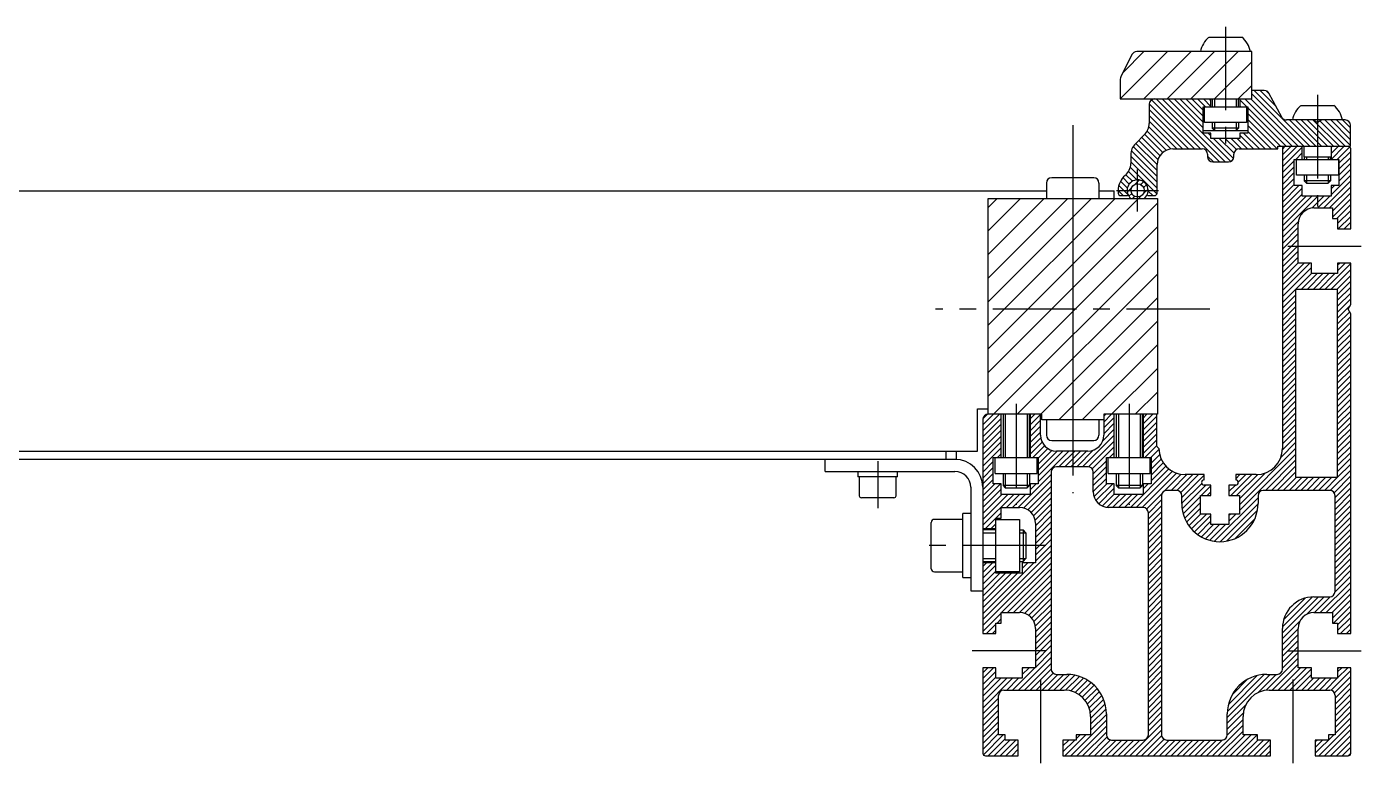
# Model space of a CAD drawing. Extents: x -10 to 2598, y -8 to 1051.
# Drawn here: x 2344 to 2597.9, y 66 to 206.8 of the extents above; entities that cross this region are included whole.
import ezdxf

# ---------------------------------------------------------------- set-up
doc = ezdxf.new("R2010")
doc.units = 0
doc.header["$LTSCALE"] = 0.5
doc.linetypes.add('CENTER', pattern=[50.8, 31.75, -6.35, 6.35, -6.35])
for name, color, linetype in [('MSM_CENTER', 1, 'CENTER'), ('MSM_CONTINUOUS', 7, 'CONTINUOUS'), ('MSM_NARROW', 5, 'CONTINUOUS')]:
    doc.layers.add(name, color=color, linetype=linetype)

msp = doc.modelspace()

# ---------------------------------------------------------------- linework, layer by layer
at = {"layer": 'MSM_CENTER'}
for p, q in [((2572, 206.75), (2572, 183.5)), ((2589.5, 193.75), (2589.5, 172.5)), ((2542.95, 188), (2542.95, 118)), ((2555.3, 171.6), (2555.3, 179.6)), ((2551.3, 175.6), (2559.3, 175.6)), ((2583.85, 165), (2597.85, 165)), ((2569.05, 153), (2516.85, 153)), ((2532.2, 135), (2532.2, 115.75)), ((2553.7, 135), (2553.7, 115.75)), ((2505.85, 124.1), (2505.85, 115.1)), ((2537.85, 108), (2514.05, 108)), ((2537.85, 88), (2523.85, 88)), ((2583.85, 88), (2597.85, 88)), ((2536.85, 82.5), (2536.85, 66)), ((2584.85, 82.5), (2584.85, 66))]:
    msp.add_line(p, q, dxfattribs=at)
at = {"layer": 'MSM_CONTINUOUS'}
for p, q in [((2568.88, 204.75), (2575.13, 204.75)), ((2554.22, 201.45), (2552.11, 197.21)), ((2577, 202), (2555.12, 202)), ((2577, 193), (2577, 202)), ((2552, 196.76), (2552, 193)), ((2552, 193), (2577, 193)), ((2569.25, 191.5), (2569.25, 193)), ((2569.5, 193), (2569.5, 191.5)), ((2574.5, 191.5), (2574.5, 193)), ((2574.75, 193), (2574.75, 191.5)), ((2579.4, 194.6), (2577, 194.6)), ((2582.72, 189.53), (2580.28, 194.07)), ((2557.5, 192), (2557.5, 188.34)), ((2567.75, 191.5), (2576.25, 191.5)), ((2567.75, 186.5), (2567.75, 191.5)), ((2568, 188.5), (2568, 191.5)), ((2576, 191.5), (2576, 188.5)), ((2576.25, 191.5), (2576.25, 186.5)), ((2586.38, 191.75), (2592.63, 191.75)), ((2576, 188.5), (2568, 188.5)), ((2569.5, 188.5), (2569.5, 187.43)), ((2574.5, 188.5), (2574.5, 187.43)), ((2594.8, 189), (2583.6, 189)), ((2589.5, 188.5), (2588.63, 189)), ((2590.37, 189), (2589.5, 188.5)), ((2595.8, 184), (2595.8, 188)), ((2556.62, 186.22), (2554.88, 184.48)), ((2567.75, 187), (2576.25, 187)), ((2569.25, 186.5), (2567.75, 186.5)), ((2569.25, 185.5), (2569.25, 186.5)), ((2574.75, 185.5), (2569.25, 185.5)), ((2574.5, 187.43), (2569.5, 187.43)), ((2569.5, 187.43), (2569.93, 187)), ((2574.07, 187), (2574.5, 187.43)), ((2574.75, 186.5), (2574.75, 185.5)), ((2576.25, 186.5), (2574.75, 186.5)), ((2562, 183.5), (2567.6, 183.5)), ((2574.6, 183.5), (2582, 183.5)), ((2582, 184), (2595.8, 184)), ((2582, 183.5), (2582, 184)), ((2582.85, 183.5), (2582.85, 126.51)), ((2586.6, 181.5), (2586.6, 184)), ((2586.9, 184), (2586.9, 182)), ((2592.1, 184), (2592.1, 181.5)), ((2595.85, 168.25), (2595.85, 183.5)), ((2554, 182.36), (2554, 180.74)), ((2559, 175.1), (2559, 180.5)), ((2568.6, 182.5), (2568.6, 182)), ((2569.6, 181), (2572.6, 181)), ((2573.6, 182), (2573.6, 182.5)), ((2585.1, 181.5), (2593.6, 181.5)), ((2585.1, 176.5), (2585.1, 181.5)), ((2585.5, 178.5), (2585.5, 181.5)), ((2586.9, 182), (2592.1, 182)), ((2587, 182), (2587, 181.5)), ((2592, 181.5), (2592, 182)), ((2593.5, 181.5), (2593.5, 178.5)), ((2593.6, 181.5), (2593.6, 176.5)), ((2546.95, 178), (2538.95, 178)), ((2593.5, 178.5), (2585.5, 178.5)), ((2587, 178.5), (2587, 177.43)), ((2592, 178.5), (2592, 177.43)), ((2113.75, 175.5), (2537.95, 175.5)), ((2537.95, 177), (2537.95, 174.08)), ((2547.95, 177), (2547.95, 174.08)), ((2547.95, 175.5), (2550.85, 175.5)), ((2550.85, 174.08), (2550.85, 175.5)), ((2551.6, 175.6), (2551.6, 175.1)), ((2586.6, 176.5), (2585.1, 176.5)), ((2586.6, 174.5), (2586.6, 176.5)), ((2592, 177.43), (2587, 177.43)), ((2587, 177.43), (2587.43, 177)), ((2587.43, 177), (2591.57, 177)), ((2591.57, 177), (2592, 177.43)), ((2592.1, 176.5), (2592.1, 174.5)), ((2593.6, 176.5), (2592.1, 176.5)), ((2526.85, 174.08), (2559.05, 174.08)), ((2526.85, 133), (2526.85, 174.08)), ((2542.95, 174.08), (2542.95, 131.92)), ((2552.1, 174.6), (2553.21, 174.6)), ((2557.39, 174.6), (2558.5, 174.6)), ((2559.05, 174.08), (2559.05, 133)), ((2592.1, 174.5), (2586.6, 174.5)), ((2588.85, 172.25), (2592.35, 172.25)), ((2592.35, 172.25), (2592.35, 170.25)), ((2592.35, 170.25), (2593.35, 170.25)), ((2593.35, 170.25), (2593.35, 168.25)), ((2585.85, 161.75), (2585.85, 169.25)), ((2593.35, 168.25), (2595.85, 168.25)), ((2588.35, 161.75), (2585.85, 161.75)), ((2588.35, 159.75), (2588.35, 161.75)), ((2595.85, 161.75), (2593.35, 161.75)), ((2593.35, 161.75), (2593.35, 159.75)), ((2595.85, 153.87), (2595.85, 161.75)), ((2593.35, 159.75), (2588.35, 159.75)), ((2593.35, 156.75), (2585.35, 156.75)), ((2585.35, 156.75), (2585.35, 121)), ((2593.35, 121), (2593.35, 156.75)), ((2595.35, 153), (2595.85, 153.87)), ((2595.85, 152.13), (2595.35, 153)), ((2595.85, 91.25), (2595.85, 152.13)), ((2524.85, 126), (2524.85, 134)), ((2524.85, 134), (2526.85, 134)), ((2537.05, 133), (2526.85, 133)), ((2529.35, 124.75), (2529.35, 133)), ((2529.7, 133), (2529.7, 124.75)), ((2534.7, 124.75), (2534.7, 133)), ((2534.85, 133), (2534.85, 124.75)), ((2536.85, 129), (2536.85, 133)), ((2537.05, 131.92), (2537.05, 133)), ((2548.85, 133), (2548.85, 129)), ((2559.05, 133), (2548.85, 133)), ((2550.85, 124.75), (2550.85, 133)), ((2551.2, 133), (2551.2, 124.75)), ((2556.2, 124.75), (2556.2, 133)), ((2556.35, 133), (2556.35, 124.75)), ((2558.95, 126.91), (2558.95, 133)), ((2525.85, 132), (2525.85, 91.25)), ((2548.85, 131.92), (2537.05, 131.92)), ((2537.95, 131.92), (2537.95, 129)), ((2547.95, 131.92), (2547.95, 129)), ((2538.95, 128), (2546.95, 128)), ((2126.85, 126), (2524.85, 126)), ((2518.85, 124.4), (2518.85, 126)), ((2520.85, 124.4), (2520.85, 126)), ((2527.85, 124.75), (2536.35, 124.75)), ((2527.85, 119.75), (2527.85, 124.75)), ((2528.2, 121.75), (2528.2, 124.75)), ((2536.2, 121.75), (2536.2, 124.75)), ((2536.35, 124.75), (2536.35, 119.75)), ((2545.85, 126), (2539.85, 126)), ((2549.35, 124.75), (2557.85, 124.75)), ((2549.35, 119.75), (2549.35, 124.75)), ((2549.7, 121.75), (2549.7, 124.75)), ((2557.7, 121.75), (2557.7, 124.75)), ((2557.85, 124.75), (2557.85, 119.75)), ((2520.85, 124.4), (2130.85, 124.4)), ((2495.85, 122.1), (2495.85, 124.4)), ((2495.85, 122.1), (2520.55, 122.1)), ((2502.05, 122.1), (2502.05, 121.1)), ((2509.65, 121.1), (2509.65, 122.1)), ((2538.85, 122), (2538.85, 84.5)), ((2545.85, 123), (2539.85, 123)), ((2546.85, 118.25), (2546.85, 122)), ((2509.65, 121.1), (2502.05, 121.1)), ((2502.35, 121.1), (2502.35, 117.5)), ((2509.35, 117.5), (2509.35, 121.1)), ((2529.35, 119.75), (2527.85, 119.75)), ((2528.2, 121.75), (2536.2, 121.75)), ((2529.35, 117.75), (2529.35, 119.75)), ((2529.7, 121.75), (2529.7, 119.43)), ((2534.7, 119.43), (2529.7, 119.43)), ((2529.7, 119.43), (2530.13, 119)), ((2534.27, 119), (2534.7, 119.43)), ((2534.7, 121.75), (2534.7, 119.43)), ((2534.85, 119.75), (2534.85, 117.75)), ((2536.35, 119.75), (2534.85, 119.75)), ((2550.85, 119.75), (2549.35, 119.75)), ((2549.7, 121.75), (2557.7, 121.75)), ((2550.85, 117.75), (2550.85, 119.75)), ((2551.2, 121.75), (2551.2, 119.43)), ((2556.2, 119.43), (2551.2, 119.43)), ((2551.2, 119.43), (2551.63, 119)), ((2555.77, 119), (2556.2, 119.43)), ((2556.2, 121.75), (2556.2, 119.43)), ((2556.35, 119.75), (2556.35, 117.75)), ((2557.85, 119.75), (2556.35, 119.75)), ((2567.95, 121.51), (2564.35, 121.51)), ((2567.95, 120.51), (2567.95, 121.51)), ((2569.25, 119.51), (2567.95, 119.51)), ((2569.25, 117.51), (2569.25, 119.51)), ((2572.65, 119.51), (2572.65, 117.51)), ((2573.95, 119.51), (2572.65, 119.51)), ((2573.95, 121.51), (2573.95, 120.51)), ((2577.85, 121.51), (2573.95, 121.51)), ((2585.35, 121), (2593.35, 121)), ((2508.95, 117.1), (2502.75, 117.1)), ((2523.55, 119.1), (2523.55, 99.4)), ((2534.85, 117.75), (2529.35, 117.75)), ((2530.13, 119), (2534.27, 119)), ((2556.35, 117.75), (2550.85, 117.75)), ((2551.63, 119), (2555.77, 119)), ((2559.85, 117.5), (2559.85, 72)), ((2562.7, 118.5), (2560.85, 118.5)), ((2563.7, 116), (2563.7, 117.5)), ((2567.25, 117.51), (2569.25, 117.51)), ((2567.25, 114.01), (2567.25, 117.51)), ((2572.65, 117.51), (2574.65, 117.51)), ((2574.65, 117.51), (2574.65, 114.01)), ((2578.2, 117.5), (2578.2, 116)), ((2591.85, 118.5), (2579.2, 118.5)), ((2592.85, 99.25), (2592.85, 117.5)), ((2529.35, 115.25), (2532.85, 115.25)), ((2529.35, 113.25), (2529.35, 115.25)), ((2556.35, 115.25), (2549.85, 115.25)), ((2557.35, 72), (2557.35, 114.25)), ((2516.05, 103.6), (2516.05, 112.4)), ((2522.05, 113), (2516.65, 113)), ((2522.05, 101.9), (2522.05, 114.1)), ((2523.55, 114.1), (2522.05, 114.1)), ((2528.35, 102.75), (2528.35, 113.25)), ((2528.35, 113.25), (2529.35, 113.25)), ((2528.35, 113), (2532.85, 113)), ((2532.85, 113), (2532.85, 103)), ((2535.85, 112.25), (2535.85, 104.75)), ((2569.25, 114.01), (2567.25, 114.01)), ((2569.25, 112.01), (2569.25, 114.01)), ((2572.65, 112.01), (2569.25, 112.01)), ((2572.65, 114.01), (2572.65, 112.01)), ((2574.65, 114.01), (2572.65, 114.01)), ((2525.85, 111.25), (2528.35, 111.25)), ((2528.35, 111), (2525.85, 111)), ((2532.85, 111), (2533.51, 111)), ((2534.05, 110.46), (2533.51, 111)), ((2533.51, 111), (2533.51, 105)), ((2534.05, 110.46), (2534.05, 105.54)), ((2525.85, 105), (2528.35, 105)), ((2528.35, 104.75), (2525.85, 104.75)), ((2532.85, 105), (2533.51, 105)), ((2533.35, 104.75), (2533.35, 102.75)), ((2535.85, 104.75), (2533.35, 104.75)), ((2533.51, 105), (2534.05, 105.54)), ((2516.65, 103), (2522.05, 103)), ((2522.05, 101.9), (2523.55, 101.9)), ((2532.85, 103), (2528.35, 103)), ((2533.35, 102.75), (2528.35, 102.75)), ((2523.55, 99.4), (2525.85, 99.4)), ((2588.85, 98.25), (2591.85, 98.25)), ((2529.35, 95.25), (2532.85, 95.25)), ((2529.35, 93.25), (2529.35, 95.25)), ((2588.85, 95.25), (2592.35, 95.25)), ((2592.35, 95.25), (2592.35, 93.25)), ((2528.35, 91.25), (2528.35, 93.25)), ((2528.35, 93.25), (2529.35, 93.25)), ((2535.85, 92.25), (2535.85, 84.75)), ((2582.85, 84.5), (2582.85, 92.25)), ((2585.85, 84.75), (2585.85, 92.25)), ((2592.35, 93.25), (2593.35, 93.25)), ((2593.35, 93.25), (2593.35, 91.25)), ((2525.85, 91.25), (2528.35, 91.25)), ((2593.35, 91.25), (2595.85, 91.25)), ((2525.85, 84.75), (2525.85, 68.5)), ((2528.35, 84.75), (2525.85, 84.75)), ((2528.35, 82.75), (2528.35, 84.75)), ((2533.35, 84.75), (2533.35, 82.75)), ((2535.85, 84.75), (2533.35, 84.75)), ((2588.35, 84.75), (2585.85, 84.75)), ((2588.35, 82.75), (2588.35, 84.75)), ((2593.35, 84.75), (2593.35, 82.75)), ((2595.85, 84.75), (2593.35, 84.75)), ((2595.85, 68.5), (2595.85, 84.75)), ((2533.35, 82.75), (2528.35, 82.75)), ((2539.85, 83.5), (2541.85, 83.5)), ((2579.85, 83.5), (2581.85, 83.5)), ((2593.35, 82.75), (2588.35, 82.75)), ((2528.85, 72), (2528.85, 79.5)), ((2529.85, 80.5), (2541.35, 80.5)), ((2580.35, 80.5), (2591.85, 80.5)), ((2592.85, 79.5), (2592.85, 72)), ((2546.35, 75.5), (2546.35, 72)), ((2549.35, 76), (2549.35, 72)), ((2572.35, 72), (2572.35, 76)), ((2575.35, 72), (2575.35, 75.5)), ((2530.1, 72), (2528.85, 72)), ((2530.1, 71), (2530.1, 72)), ((2543.6, 72), (2543.6, 71)), ((2546.35, 72), (2543.6, 72)), ((2578.1, 72), (2575.35, 72)), ((2578.1, 71), (2578.1, 72)), ((2591.6, 72), (2591.6, 71)), ((2592.85, 72), (2591.6, 72)), ((2532.6, 71), (2530.1, 71)), ((2532.6, 68), (2532.6, 71)), ((2541.1, 71), (2541.1, 68)), ((2543.6, 71), (2541.1, 71)), ((2550.35, 71), (2556.35, 71)), ((2560.85, 71), (2571.35, 71)), ((2580.6, 71), (2578.1, 71)), ((2580.6, 68), (2580.6, 71)), ((2589.1, 71), (2589.1, 68)), ((2591.6, 71), (2589.1, 71)), ((2526.35, 68), (2532.6, 68)), ((2541.1, 68), (2580.6, 68)), ((2589.1, 68), (2595.35, 68))]:
    msp.add_line(p, q, dxfattribs=at)
msp.add_circle((2555.3, 175.6), 1.25, dxfattribs=at)
for centre, radius, start, end in [((2571.91, 201.1), 4.75, 129.7731, 169.0684), ((2572.09, 201.1), 4.75, 10.9316, 50.2269), ((2555.12, 201), 1, 90, 153.4349), ((2553, 196.76), 1, 153.4349, 180), ((2558.5, 192), 1, 90, 180), ((2579.4, 193.6), 1, 28.1786, 90), ((2589.41, 188.1), 4.75, 129.7731, 169.0684), ((2589.59, 188.1), 4.75, 10.9316, 50.2269), ((2554.5, 188.34), 3, 315, 0), ((2583.6, 190), 1, 208.1786, 270), ((2594.8, 188), 1, 360, 90), ((2557, 182.36), 3, 135, 180), ((2562, 180.5), 3, 90, 180), ((2567.6, 182.5), 1, 360, 90), ((2574.6, 182.5), 1, 90, 180), ((2583.35, 183.5), 0.5, 90, 180), ((2595.35, 183.5), 0.5, 360, 90), ((2551, 180.74), 3, 309.9255, 360), ((2569.6, 182), 1, 180, 270), ((2572.6, 182), 1, 270, 0), ((2538.95, 177), 1, 90, 180), ((2546.95, 177), 1, 0, 90), ((2555.3, 175.6), 3.7, 129.9255, 180), ((2555.3, 175.6), 2, 310.5358, 229.4642), ((2552.1, 175.1), 0.5, 180, 270), ((2553.21, 174.9), 0.3, 270, 333.3458), ((2557.39, 174.9), 0.3, 206.6542, 270), ((2558.5, 175.1), 0.5, 270, 360), ((2588.85, 169.25), 3, 90, 180), ((2526.85, 132), 1, 90, 180), ((2539.85, 129), 3, 180, 270), ((2538.95, 129), 1, 180, 270), ((2545.85, 129), 3, 270, 0), ((2546.95, 129), 1, 270, 360), ((2559.83, 127.38), 1, 208.5701, 241.4299), ((2564.35, 126.51), 5, 180, 270), ((2577.85, 126.51), 5, 270, 360), ((2520.55, 119.1), 5.3, 0, 90), ((2520.55, 119.1), 3, 360, 90), ((2539.85, 122), 1, 90, 180), ((2545.85, 122), 1, 360, 90), ((2567.95, 120.01), 0.5, 90, 270), ((2573.95, 120.01), 0.5, 270, 90), ((2502.75, 117.5), 0.4, 180, 270), ((2508.95, 117.5), 0.4, 270, 0), ((2549.85, 118.25), 3, 180, 270), ((2560.85, 117.5), 1, 90, 180), ((2562.7, 117.5), 1, 360, 90), ((2579.2, 117.5), 1, 90, 180), ((2591.85, 117.5), 1, 360, 90), ((2532.85, 112.25), 3, 360, 90), ((2556.35, 114.25), 1, 360, 90), ((2570.95, 116), 7.25, 180, 0), ((2516.65, 112.4), 0.6, 90, 180), ((2516.65, 103.6), 0.6, 180, 270), ((2591.85, 99.25), 1, 270, 0), ((2588.85, 92.25), 6, 90, 180), ((2532.85, 92.25), 3, 360, 90), ((2588.85, 92.25), 3, 90, 180), ((2539.85, 84.5), 1, 180, 270), ((2581.85, 84.5), 1, 270, 0), ((2541.85, 76), 7.5, 0, 90), ((2579.85, 76), 7.5, 90, 180), ((2529.85, 79.5), 1, 90, 180), ((2541.35, 75.5), 5, 0, 90), ((2580.35, 75.5), 5, 90, 180), ((2591.85, 79.5), 1, 360, 90), ((2550.35, 72), 1, 180, 270), ((2556.35, 72), 1, 270, 0), ((2560.85, 72), 1, 180, 270), ((2571.35, 72), 1, 270, 0), ((2526.35, 68.5), 0.5, 180, 270), ((2595.35, 68.5), 0.5, 270, 0)]:
    msp.add_arc(centre, radius, start, end, dxfattribs=at)
at = {"layer": 'MSM_NARROW'}
for p, q in [((2552, 193.03), (2560.97, 202)), ((2552.52, 198.04), (2556.48, 202)), ((2556.46, 193), (2565.46, 202)), ((2560.95, 193), (2569.95, 202)), ((2565.44, 193), (2574.44, 202)), ((2569.93, 193), (2577, 200.07)), ((2574.42, 193), (2577, 195.58)), ((2570.85, 181), (2558.85, 193)), ((2571.98, 181), (2559.98, 193)), ((2573.01, 181.09), (2561.1, 193)), ((2567.75, 187.47), (2562.22, 193)), ((2567.75, 188.59), (2563.34, 193)), ((2567.75, 189.72), (2564.47, 193)), ((2567.75, 190.84), (2565.59, 193)), ((2568.21, 191.5), (2566.71, 193)), ((2569.25, 191.58), (2567.83, 193)), ((2569.25, 192.71), (2568.96, 193)), ((2569.93, 193), (2569.93, 191.5)), ((2574.07, 193), (2574.07, 191.5)), ((2584.69, 184), (2575.69, 193)), ((2585.81, 184), (2576.81, 193)), ((2586.94, 184), (2577, 193.94)), ((2588.06, 184), (2577.46, 194.6)), ((2581.64, 191.55), (2578.58, 194.6)), ((2580.34, 193.96), (2579.78, 194.52)), ((2564.99, 183.5), (2557.5, 190.99)), ((2566.11, 183.5), (2557.51, 192.1)), ((2567.23, 183.5), (2557.92, 192.81)), ((2576.07, 191.5), (2574.75, 192.82)), ((2574.95, 191.5), (2574.75, 191.7)), ((2583.57, 184), (2576.25, 191.32)), ((2563.86, 183.5), (2557.5, 189.86)), ((2562.74, 183.5), (2557.5, 188.74)), ((2569.93, 188.5), (2569.93, 187)), ((2574.07, 188.5), (2574.07, 187)), ((2582.45, 184), (2576.25, 190.2)), ((2581.82, 183.5), (2576.25, 189.07)), ((2580.7, 183.5), (2576.25, 187.95)), ((2589.18, 184), (2584.18, 189)), ((2590.3, 184), (2585.3, 189)), ((2591.43, 184), (2586.43, 189)), ((2592.55, 184), (2587.55, 189)), ((2593.67, 184), (2588.72, 188.95)), ((2594.79, 184), (2590, 188.79)), ((2595.8, 184.12), (2590.92, 189)), ((2595.8, 185.24), (2592.04, 189)), ((2595.8, 186.36), (2593.16, 189)), ((2595.8, 187.49), (2594.29, 189)), ((2559.54, 182.21), (2556.08, 185.68)), ((2560.07, 182.8), (2556.64, 186.24)), ((2560.76, 183.23), (2557.12, 186.88)), ((2561.64, 183.48), (2557.43, 187.69)), ((2569.25, 185.97), (2568.72, 186.5)), ((2573.54, 181.68), (2569.72, 185.5)), ((2573.63, 182.72), (2570.84, 185.5)), ((2574.1, 183.37), (2571.97, 185.5)), ((2575.09, 183.5), (2573.09, 185.5)), ((2576.21, 183.5), (2574.21, 185.5)), ((2577.33, 183.5), (2574.75, 186.08)), ((2578.46, 183.5), (2575.46, 186.5)), ((2579.58, 183.5), (2576.25, 186.83)), ((2559, 178.26), (2554.11, 183.15)), ((2559, 179.38), (2554.45, 183.93)), ((2559, 180.51), (2554.95, 184.55)), ((2559.16, 181.47), (2555.51, 185.11)), ((2581.95, 183.5), (2582, 183.55)), ((2582.85, 183.47), (2583.38, 184)), ((2582.85, 182.35), (2584.5, 184)), ((2582.85, 181.23), (2585.62, 184)), ((2582.85, 180.1), (2586.6, 183.85)), ((2592.1, 181.5), (2594.6, 184)), ((2592.1, 182.62), (2593.48, 184)), ((2592.1, 183.74), (2592.36, 184)), ((2593.23, 181.5), (2595.64, 183.91)), ((2593.6, 180.75), (2595.85, 183)), ((2559, 177.14), (2554, 182.14)), ((2559, 176.02), (2554, 181.02)), ((2569.73, 181), (2568.6, 182.13)), ((2582.85, 178.98), (2585.1, 181.23)), ((2585.37, 181.5), (2586.6, 182.73)), ((2586.49, 181.5), (2586.6, 181.61)), ((2587.43, 182), (2587.43, 181.5)), ((2591.57, 182), (2591.57, 181.5)), ((2593.6, 179.63), (2595.85, 181.88)), ((2593.6, 178.51), (2595.85, 180.76)), ((2553.71, 176.81), (2552.5, 178.02)), ((2554.31, 177.34), (2553.08, 178.57)), ((2555.18, 177.59), (2553.57, 179.2)), ((2558.97, 174.93), (2553.9, 179.99)), ((2582.85, 177.86), (2585.1, 180.11)), ((2582.85, 176.74), (2585.1, 178.99)), ((2582.85, 175.61), (2585.1, 177.86)), ((2587.43, 178.5), (2587.43, 177)), ((2591.57, 178.5), (2591.57, 177)), ((2592.1, 174.76), (2595.85, 178.51)), ((2593.6, 177.38), (2595.85, 179.63)), ((2552.56, 174.6), (2551.6, 175.56)), ((2553.46, 174.82), (2551.73, 176.55)), ((2553.35, 176.05), (2552.05, 177.36)), ((2553.33, 175.28), (2554.16, 176.11)), ((2553.63, 176.7), (2554.19, 177.27)), ((2554.79, 176.74), (2555.62, 177.57)), ((2555.88, 176.71), (2556.43, 177.25)), ((2556.36, 174.95), (2557.28, 175.86)), ((2556.43, 176.13), (2556.98, 176.68)), ((2558.17, 174.6), (2557.3, 175.48)), ((2582.85, 174.49), (2585.1, 176.74)), ((2582.85, 173.37), (2585.98, 176.5)), ((2582.85, 172.25), (2586.6, 176)), ((2590.71, 172.25), (2595.85, 177.39)), ((2591.83, 172.25), (2595.85, 176.27)), ((2592.1, 175.88), (2592.72, 176.5)), ((2526.85, 145.43), (2555.95, 174.54)), ((2526.85, 172.37), (2528.56, 174.08)), ((2526.85, 167.88), (2533.05, 174.08)), ((2526.85, 163.39), (2537.54, 174.08)), ((2526.85, 158.9), (2542.03, 174.08)), ((2526.85, 154.41), (2546.52, 174.08)), ((2526.85, 149.92), (2551.01, 174.08)), ((2526.85, 140.94), (2559.05, 173.14)), ((2553.65, 174.47), (2554.19, 175.02)), ((2554.38, 174.08), (2554.77, 174.47)), ((2582.85, 171.12), (2586.6, 174.87)), ((2582.85, 170), (2587.35, 174.5)), ((2582.85, 168.88), (2588.47, 174.5)), ((2582.85, 167.76), (2589.59, 174.5)), ((2588.44, 172.22), (2590.72, 174.5)), ((2589.59, 172.25), (2591.84, 174.5)), ((2592.35, 171.64), (2595.85, 175.14)), ((2592.35, 170.52), (2595.85, 174.02)), ((2593.2, 170.25), (2595.85, 172.9)), ((2593.35, 169.28), (2595.85, 171.78)), ((2593.45, 168.25), (2595.85, 170.65)), ((2526.85, 136.45), (2559.05, 168.65)), ((2582.85, 166.63), (2585.88, 169.66)), ((2582.85, 165.51), (2585.85, 168.51)), ((2594.57, 168.25), (2595.85, 169.53)), ((2595.69, 168.25), (2595.85, 168.41)), ((2582.85, 164.39), (2585.85, 167.39)), ((2582.85, 163.27), (2585.85, 166.27)), ((2582.85, 162.14), (2585.85, 165.14)), ((2527.89, 133), (2559.05, 164.16)), ((2582.85, 161.02), (2585.85, 164.02)), ((2582.85, 159.9), (2585.85, 162.9)), ((2582.85, 158.78), (2585.85, 161.78)), ((2582.85, 157.65), (2586.95, 161.75)), ((2582.85, 156.53), (2588.07, 161.75)), ((2582.85, 155.41), (2588.35, 160.91)), ((2590.93, 156.75), (2595.85, 161.67)), ((2592.05, 156.75), (2595.85, 160.55)), ((2593.35, 161.42), (2593.68, 161.75)), ((2593.35, 160.29), (2594.81, 161.75)), ((2532.38, 133), (2559.05, 159.67)), ((2582.85, 154.29), (2588.35, 159.79)), ((2586.44, 156.75), (2589.44, 159.75)), ((2587.56, 156.75), (2590.56, 159.75)), ((2588.68, 156.75), (2591.68, 159.75)), ((2589.81, 156.75), (2592.81, 159.75)), ((2593.17, 156.75), (2595.85, 159.43)), ((2593.35, 155.8), (2595.85, 158.3)), ((2536.87, 133), (2559.05, 155.18)), ((2582.85, 153.16), (2585.35, 155.66)), ((2593.35, 154.68), (2595.85, 157.18)), ((2593.35, 153.56), (2595.85, 156.06)), ((2593.35, 152.44), (2595.85, 154.94)), ((2582.85, 152.04), (2585.35, 154.54)), ((2582.85, 150.92), (2585.35, 153.42)), ((2593.35, 151.31), (2595.78, 153.74)), ((2593.35, 150.19), (2595.65, 152.49)), ((2540.28, 131.92), (2559.05, 150.69)), ((2582.85, 149.79), (2585.35, 152.29)), ((2582.85, 148.67), (2585.35, 151.17)), ((2582.85, 147.55), (2585.35, 150.05)), ((2593.35, 149.07), (2595.85, 151.57)), ((2593.35, 147.95), (2595.85, 150.45)), ((2582.85, 146.43), (2585.35, 148.93)), ((2582.85, 145.3), (2585.35, 147.8)), ((2593.35, 146.82), (2595.85, 149.32)), ((2593.35, 145.7), (2595.85, 148.2)), ((2544.77, 131.92), (2559.05, 146.2)), ((2582.85, 144.18), (2585.35, 146.68)), ((2582.85, 143.06), (2585.35, 145.56)), ((2593.35, 144.58), (2595.85, 147.08)), ((2593.35, 143.46), (2595.85, 145.96)), ((2593.35, 142.33), (2595.85, 144.83)), ((2582.85, 141.94), (2585.35, 144.44)), ((2582.85, 140.81), (2585.35, 143.31)), ((2582.85, 139.69), (2585.35, 142.19)), ((2593.35, 141.21), (2595.85, 143.71)), ((2593.35, 140.09), (2595.85, 142.59)), ((2550.34, 133), (2559.05, 141.71)), ((2582.85, 138.57), (2585.35, 141.07)), ((2582.85, 137.45), (2585.35, 139.95)), ((2593.35, 138.97), (2595.85, 141.47)), ((2593.35, 137.84), (2595.85, 140.34)), ((2554.83, 133), (2559.05, 137.22)), ((2582.85, 136.32), (2585.35, 138.82)), ((2582.85, 135.2), (2585.35, 137.7)), ((2593.35, 136.72), (2595.85, 139.22)), ((2593.35, 135.6), (2595.85, 138.1)), ((2582.85, 134.08), (2585.35, 136.58)), ((2582.85, 132.96), (2585.35, 135.46)), ((2593.35, 134.48), (2595.85, 136.98)), ((2593.35, 133.35), (2595.85, 135.85)), ((2593.35, 132.23), (2595.85, 134.73)), ((2525.85, 130.96), (2527.89, 133)), ((2525.85, 129.84), (2529.01, 133)), ((2525.85, 128.72), (2529.35, 132.22)), ((2525.86, 132.1), (2526.75, 132.99)), ((2530.13, 133), (2530.13, 124.75)), ((2534.27, 133), (2534.27, 124.75)), ((2534.85, 132.1), (2535.75, 133)), ((2534.85, 130.98), (2536.85, 132.98)), ((2548.85, 132.63), (2549.22, 133)), ((2548.85, 131.51), (2550.34, 133)), ((2548.85, 130.39), (2550.85, 132.39)), ((2551.63, 133), (2551.63, 124.75)), ((2555.77, 133), (2555.77, 124.75)), ((2556.35, 131.15), (2558.2, 133)), ((2556.35, 132.28), (2557.07, 133)), ((2556.35, 130.03), (2558.95, 132.63)), ((2582.85, 131.83), (2585.35, 134.33)), ((2582.85, 130.71), (2585.35, 133.21)), ((2582.85, 129.59), (2585.35, 132.09)), ((2593.35, 131.11), (2595.85, 133.61)), ((2593.35, 129.99), (2595.85, 132.49)), ((2525.85, 127.59), (2529.35, 131.09)), ((2525.85, 126.47), (2529.35, 129.97)), ((2534.85, 129.86), (2536.85, 131.86)), ((2534.85, 128.74), (2536.85, 130.74)), ((2534.85, 127.61), (2536.85, 129.61)), ((2548.65, 127.94), (2550.85, 130.14)), ((2548.85, 129.27), (2550.85, 131.27)), ((2556.35, 128.91), (2558.95, 131.51)), ((2556.35, 127.79), (2558.95, 130.39)), ((2582.85, 128.47), (2585.35, 130.97)), ((2582.85, 127.34), (2585.35, 129.84)), ((2593.35, 128.86), (2595.85, 131.36)), ((2593.35, 127.74), (2595.85, 130.24)), ((2525.85, 125.35), (2529.35, 128.85)), ((2525.85, 124.23), (2529.35, 127.73)), ((2534.85, 126.49), (2536.89, 128.53)), ((2534.85, 125.37), (2537.16, 127.68)), ((2535.35, 124.75), (2537.61, 127.01)), ((2544.83, 123), (2550.85, 129.02)), ((2545.95, 123), (2550.85, 127.9)), ((2556.35, 126.66), (2558.95, 129.26)), ((2556.35, 125.54), (2558.95, 128.14)), ((2556.68, 124.75), (2558.95, 127.02)), ((2582.54, 124.79), (2585.35, 127.6)), ((2582.83, 126.2), (2585.35, 128.72)), ((2593.35, 126.62), (2595.85, 129.12)), ((2593.35, 125.5), (2595.85, 128)), ((2525.85, 123.1), (2529.35, 126.6)), ((2528.62, 124.75), (2529.35, 125.48)), ((2536.35, 124.62), (2538.21, 126.49)), ((2536.35, 123.5), (2538.98, 126.13)), ((2536.35, 121.26), (2541.09, 126)), ((2536.35, 122.38), (2539.97, 126)), ((2536.35, 120.13), (2542.22, 126)), ((2540.34, 123), (2543.34, 126)), ((2541.46, 123), (2544.46, 126)), ((2542.58, 123), (2545.58, 126)), ((2543.71, 123), (2546.91, 126.2)), ((2546.66, 122.59), (2550.85, 126.78)), ((2549.95, 124.75), (2550.85, 125.65)), ((2557.81, 124.75), (2559.36, 126.31)), ((2557.85, 123.67), (2559.5, 125.32)), ((2557.85, 122.55), (2559.78, 124.48)), ((2574.65, 115.78), (2585.35, 126.48)), ((2574.65, 114.65), (2585.35, 125.35)), ((2593.35, 124.37), (2595.85, 126.87)), ((2593.35, 123.25), (2595.85, 125.75)), ((2593.35, 122.13), (2595.85, 124.63)), ((2525.85, 121.98), (2527.85, 123.98)), ((2525.85, 120.86), (2527.85, 122.86)), ((2546.85, 121.65), (2549.35, 124.15)), ((2546.85, 120.53), (2549.35, 123.03)), ((2546.85, 119.41), (2549.35, 121.91)), ((2553.92, 115.25), (2561.25, 122.58)), ((2555.04, 115.25), (2561.93, 122.14)), ((2557.85, 121.43), (2560.18, 123.76)), ((2557.85, 120.3), (2560.67, 123.13)), ((2579.62, 118.5), (2585.35, 124.23)), ((2580.74, 118.5), (2585.35, 123.11)), ((2581.86, 118.5), (2585.35, 121.99)), ((2591.95, 118.49), (2595.85, 122.38)), ((2593.35, 121.01), (2595.85, 123.51)), ((2525.85, 119.74), (2527.85, 121.74)), ((2525.85, 118.61), (2527.85, 120.61)), ((2525.85, 117.49), (2528.11, 119.75)), ((2525.85, 116.37), (2529.23, 119.75)), ((2530.13, 121.75), (2530.13, 119)), ((2532.59, 115.25), (2538.85, 121.51)), ((2533.61, 115.15), (2538.85, 120.39)), ((2534.27, 121.75), (2534.27, 119)), ((2534.85, 118.63), (2535.97, 119.75)), ((2546.85, 118.29), (2549.35, 120.79)), ((2547, 117.31), (2549.44, 119.75)), ((2547.37, 116.56), (2550.56, 119.75)), ((2551.63, 121.75), (2551.63, 119)), ((2555.77, 121.75), (2555.77, 119)), ((2556.16, 115.25), (2562.7, 121.79)), ((2556.35, 119.72), (2556.38, 119.75)), ((2556.35, 118.8), (2557.3, 119.75)), ((2560.44, 118.4), (2563.6, 121.57)), ((2561.66, 118.5), (2564.66, 121.51)), ((2562.77, 118.49), (2565.79, 121.51)), ((2563.5, 118.09), (2566.91, 121.51)), ((2563.7, 117.17), (2567.95, 121.42)), ((2563.7, 116.05), (2567.49, 119.84)), ((2563.78, 115.01), (2568.28, 119.51)), ((2567.4, 117.51), (2569.25, 119.36)), ((2572.65, 119.39), (2572.77, 119.51)), ((2572.65, 118.27), (2573.89, 119.51)), ((2573.01, 117.51), (2577.01, 121.51)), ((2573.95, 120.69), (2574.77, 121.51)), ((2574.13, 117.51), (2578.15, 121.52)), ((2574.44, 120.06), (2575.89, 121.51)), ((2574.65, 116.9), (2579.56, 121.81)), ((2582.99, 118.5), (2585.49, 121)), ((2584.11, 118.5), (2586.61, 121)), ((2585.23, 118.5), (2587.73, 121)), ((2586.35, 118.5), (2588.85, 121)), ((2587.48, 118.5), (2589.98, 121)), ((2588.6, 118.5), (2591.1, 121)), ((2589.72, 118.5), (2592.22, 121)), ((2590.84, 118.5), (2593.34, 121)), ((2592.66, 118.07), (2595.85, 121.26)), ((2592.85, 117.14), (2595.85, 120.14)), ((2525.85, 115.25), (2529.35, 118.75)), ((2525.85, 114.12), (2529.48, 117.75)), ((2525.85, 113), (2530.6, 117.75)), ((2525.85, 111.88), (2531.72, 117.75)), ((2530.34, 115.25), (2532.84, 117.75)), ((2531.47, 115.25), (2533.97, 117.75)), ((2534.4, 114.82), (2538.85, 119.27)), ((2535.02, 114.32), (2538.85, 118.14)), ((2535.5, 113.67), (2538.85, 117.02)), ((2547.9, 115.97), (2550.85, 118.92)), ((2548.58, 115.53), (2550.85, 117.79)), ((2549.45, 115.28), (2551.93, 117.75)), ((2550.55, 115.25), (2553.05, 117.75)), ((2551.67, 115.25), (2554.17, 117.75)), ((2552.8, 115.25), (2555.3, 117.75)), ((2557.02, 114.99), (2559.95, 117.91)), ((2563.97, 114.07), (2567.25, 117.36)), ((2568.52, 117.51), (2569.25, 118.23)), ((2569.95, 108.83), (2578.2, 117.08)), ((2592.85, 116.02), (2595.85, 119.02)), ((2592.85, 114.89), (2595.85, 117.89)), ((2526.34, 111.25), (2529.35, 114.26)), ((2535.79, 112.84), (2538.85, 115.9)), ((2535.85, 111.78), (2538.85, 114.78)), ((2557.35, 114.19), (2559.85, 116.69)), ((2557.35, 113.07), (2559.85, 115.57)), ((2557.35, 111.95), (2559.85, 114.45)), ((2564.25, 113.23), (2567.25, 116.23)), ((2564.62, 112.48), (2567.25, 115.11)), ((2570.99, 108.75), (2578.2, 115.96)), ((2572.23, 108.87), (2578.08, 114.72)), ((2592.85, 113.77), (2595.85, 116.77)), ((2592.85, 112.65), (2595.85, 115.65)), ((2592.85, 111.53), (2595.85, 114.53)), ((2527.47, 111.25), (2528.35, 112.13)), ((2535.85, 110.65), (2538.85, 113.65)), ((2535.85, 109.53), (2538.85, 112.53)), ((2557.35, 110.82), (2559.85, 113.32)), ((2557.35, 109.7), (2559.85, 112.2)), ((2565.05, 111.79), (2567.27, 114.01)), ((2565.55, 111.17), (2568.39, 114.01)), ((2566.11, 110.61), (2569.25, 113.74)), ((2566.74, 110.11), (2569.25, 112.62)), ((2567.42, 109.67), (2569.76, 112.01)), ((2568.18, 109.3), (2570.88, 112.01)), ((2569.02, 109.02), (2572, 112.01)), ((2572.65, 113.78), (2572.88, 114.01)), ((2572.65, 112.65), (2574, 114.01)), ((2573.84, 109.36), (2577.59, 113.11)), ((2592.85, 110.4), (2595.85, 113.4)), ((2592.85, 109.28), (2595.85, 112.28)), ((2525.85, 110.46), (2528.35, 110.46)), ((2532.85, 110.46), (2534.05, 110.46)), ((2535.85, 108.41), (2538.85, 111.41)), ((2535.85, 107.29), (2538.85, 110.29)), ((2557.35, 108.58), (2559.85, 111.08)), ((2557.35, 107.46), (2559.85, 109.96)), ((2592.85, 108.16), (2595.85, 111.16)), ((2592.85, 107.04), (2595.85, 110.04)), ((2525.85, 93.92), (2538.85, 106.92)), ((2535.85, 106.16), (2538.85, 109.16)), ((2535.85, 105.04), (2538.85, 108.04)), ((2557.35, 106.33), (2559.85, 108.83)), ((2557.35, 105.21), (2559.85, 107.71)), ((2592.85, 105.91), (2595.85, 108.91)), ((2592.85, 104.79), (2595.85, 107.79)), ((2592.85, 103.67), (2595.85, 106.67)), ((2525.85, 92.79), (2538.85, 105.79)), ((2525.85, 105.54), (2528.35, 105.54)), ((2525.85, 104.02), (2526.58, 104.75)), ((2525.85, 102.9), (2527.7, 104.75)), ((2525.85, 95.04), (2535.56, 104.75)), ((2525.85, 101.78), (2528.35, 104.28)), ((2529.43, 95.25), (2538.85, 104.67)), ((2532.85, 105.54), (2534.05, 105.54)), ((2533.35, 103.66), (2534.44, 104.75)), ((2557.35, 104.09), (2559.85, 106.59)), ((2557.35, 102.97), (2559.85, 105.47)), ((2557.35, 101.84), (2559.85, 104.34)), ((2592.85, 102.55), (2595.85, 105.55)), ((2592.85, 101.42), (2595.85, 104.42)), ((2525.85, 100.65), (2528.35, 103.15)), ((2525.85, 99.53), (2529.07, 102.75)), ((2525.85, 98.41), (2530.19, 102.75)), ((2525.85, 97.29), (2531.31, 102.75)), ((2525.85, 96.16), (2532.44, 102.75)), ((2530.55, 95.25), (2538.85, 103.55)), ((2531.67, 95.25), (2538.85, 102.43)), ((2557.35, 100.72), (2559.85, 103.22)), ((2557.35, 99.6), (2559.85, 102.1)), ((2592.84, 99.17), (2595.85, 102.18)), ((2592.85, 100.3), (2595.85, 103.3)), ((2532.8, 95.25), (2538.85, 101.3)), ((2533.77, 95.1), (2538.85, 100.18)), ((2534.52, 94.73), (2538.85, 99.06)), ((2557.35, 98.48), (2559.85, 100.98)), ((2557.35, 97.35), (2559.85, 99.85)), ((2590.04, 95.25), (2595.85, 101.06)), ((2591.17, 95.25), (2595.85, 99.93)), ((2535.12, 94.21), (2538.85, 97.94)), ((2535.56, 93.53), (2538.85, 96.81)), ((2557.35, 96.23), (2559.85, 98.73)), ((2557.35, 95.11), (2559.85, 97.61)), ((2557.35, 93.99), (2559.85, 96.49)), ((2582.85, 91.42), (2589.68, 98.25)), ((2582.87, 92.56), (2588.54, 98.23)), ((2583.08, 93.9), (2587.2, 98.02)), ((2587.44, 94.89), (2590.8, 98.25)), ((2588.92, 95.25), (2591.93, 98.26)), ((2592.29, 95.25), (2595.85, 98.81)), ((2592.35, 94.19), (2595.85, 97.69)), ((2592.53, 93.25), (2595.85, 96.57)), ((2525.85, 91.67), (2529.35, 95.17)), ((2528.55, 93.25), (2529.35, 94.05)), ((2535.82, 92.66), (2538.85, 95.69)), ((2535.85, 91.57), (2538.85, 94.57)), ((2557.35, 92.86), (2559.85, 95.36)), ((2557.35, 91.74), (2559.85, 94.24)), ((2593.35, 92.94), (2595.85, 95.44)), ((2593.35, 91.82), (2595.85, 94.32)), ((2526.55, 91.25), (2528.35, 93.05)), ((2527.67, 91.25), (2528.35, 91.93)), ((2535.85, 90.45), (2538.85, 93.45)), ((2535.85, 89.32), (2538.85, 92.32)), ((2557.35, 90.62), (2559.85, 93.12)), ((2557.35, 89.5), (2559.85, 92)), ((2582.85, 90.3), (2586.21, 93.66)), ((2582.85, 89.18), (2585.85, 92.18)), ((2593.9, 91.25), (2595.85, 93.2)), ((2595.02, 91.25), (2595.85, 92.08)), ((2535.85, 88.2), (2538.85, 91.2)), ((2535.85, 87.08), (2538.85, 90.08)), ((2535.85, 85.96), (2538.85, 88.96)), ((2557.35, 88.37), (2559.85, 90.87)), ((2557.35, 87.25), (2559.85, 89.75)), ((2582.85, 88.06), (2585.85, 91.06)), ((2582.85, 86.93), (2585.85, 89.93)), ((2595.76, 91.25), (2595.85, 91.34)), ((2532.64, 80.5), (2538.85, 86.71)), ((2535.85, 84.83), (2538.85, 87.83)), ((2557.35, 86.13), (2559.85, 88.63)), ((2557.35, 85.01), (2559.85, 87.51)), ((2557.35, 83.88), (2559.85, 86.38)), ((2579.75, 80.46), (2585.85, 86.57)), ((2582.85, 85.81), (2585.85, 88.81)), ((2582.85, 84.69), (2585.85, 87.69)), ((2525.85, 83.81), (2526.79, 84.75)), ((2525.85, 82.69), (2527.91, 84.75)), ((2525.85, 81.57), (2528.35, 84.07)), ((2531.52, 80.5), (2535.77, 84.75)), ((2533.35, 84.58), (2533.52, 84.75)), ((2533.35, 83.46), (2534.64, 84.75)), ((2533.76, 80.5), (2538.85, 85.59)), ((2534.88, 80.5), (2538.85, 84.47)), ((2557.35, 82.76), (2559.85, 85.26)), ((2557.35, 81.64), (2559.85, 84.14)), ((2580.91, 80.5), (2585.85, 85.44)), ((2582.03, 80.5), (2586.28, 84.75)), ((2583.15, 80.5), (2587.4, 84.75)), ((2584.27, 80.5), (2588.35, 84.58)), ((2592.1, 80.47), (2595.85, 84.22)), ((2593.35, 84.59), (2593.51, 84.75)), ((2593.35, 83.96), (2594.14, 84.75)), ((2593.35, 82.84), (2595.26, 84.75)), ((2525.85, 80.45), (2528.35, 82.95)), ((2525.85, 79.32), (2529.28, 82.75)), ((2525.85, 78.2), (2530.4, 82.75)), ((2525.85, 77.08), (2531.52, 82.75)), ((2530.39, 80.5), (2532.64, 82.75)), ((2536.01, 80.5), (2539.23, 83.72)), ((2537.13, 80.5), (2540.13, 83.5)), ((2538.25, 80.5), (2541.25, 83.5)), ((2539.37, 80.5), (2542.36, 83.48)), ((2540.5, 80.5), (2543.35, 83.35)), ((2541.6, 80.49), (2544.23, 83.11)), ((2542.58, 80.34), (2545.03, 82.79)), ((2543.41, 80.05), (2545.76, 82.4)), ((2544.13, 79.65), (2546.43, 81.94)), ((2544.76, 79.15), (2547.03, 81.42)), ((2557.35, 80.52), (2559.85, 83.02)), ((2557.35, 79.39), (2559.85, 81.89)), ((2572.35, 75.31), (2580.54, 83.5)), ((2572.37, 76.45), (2579.4, 83.48)), ((2572.57, 77.78), (2578.07, 83.28)), ((2573.29, 79.62), (2576.23, 82.56)), ((2578.15, 79.99), (2581.66, 83.5)), ((2585.4, 80.5), (2588.35, 83.45)), ((2586.52, 80.5), (2588.77, 82.75)), ((2587.64, 80.5), (2589.89, 82.75)), ((2588.76, 80.5), (2591.01, 82.75)), ((2589.89, 80.5), (2592.14, 82.75)), ((2591.01, 80.5), (2593.26, 82.75)), ((2592.73, 79.97), (2595.85, 83.1)), ((2592.85, 78.97), (2595.85, 81.97)), ((2525.85, 75.96), (2528.85, 78.96)), ((2545.3, 78.57), (2547.58, 80.84)), ((2545.74, 77.88), (2548.06, 80.21)), ((2546.08, 77.11), (2548.48, 79.5)), ((2546.3, 76.2), (2548.83, 78.73)), ((2557.35, 78.27), (2559.85, 80.77)), ((2557.35, 77.15), (2559.85, 79.65)), ((2592.85, 77.85), (2595.85, 80.85)), ((2592.85, 76.73), (2595.85, 79.73)), ((2525.85, 74.83), (2528.85, 77.83)), ((2525.85, 73.71), (2528.85, 76.71)), ((2546.35, 75.13), (2549.11, 77.89)), ((2546.35, 74.01), (2549.29, 76.95)), ((2557.35, 76.03), (2559.85, 78.53)), ((2557.35, 74.9), (2559.85, 77.4)), ((2557.35, 73.78), (2559.85, 76.28)), ((2572.35, 74.19), (2575.86, 77.7)), ((2592.85, 75.61), (2595.85, 78.61)), ((2592.85, 74.48), (2595.85, 77.48)), ((2592.85, 73.36), (2595.85, 76.36)), ((2525.85, 72.59), (2528.85, 75.59)), ((2525.85, 71.47), (2528.85, 74.47)), ((2542.59, 68), (2549.35, 74.76)), ((2543.71, 68), (2549.35, 73.64)), ((2546.35, 72.88), (2549.35, 75.88)), ((2553.81, 68), (2559.85, 74.04)), ((2557.35, 72.66), (2559.85, 75.16)), ((2569.53, 68), (2575.35, 73.82)), ((2572.34, 71.93), (2575.35, 74.94)), ((2572.35, 73.07), (2575.39, 76.1)), ((2589.74, 68), (2595.85, 74.11)), ((2592.85, 72.24), (2595.85, 75.24)), ((2525.85, 70.34), (2528.85, 73.34)), ((2525.85, 69.22), (2528.85, 72.22)), ((2525.95, 68.2), (2529.75, 72)), ((2526.87, 68), (2530.1, 71.23)), ((2541.47, 68), (2545.47, 72)), ((2543.6, 71.26), (2544.34, 72)), ((2544.83, 68), (2549.35, 72.52)), ((2545.96, 68), (2549.47, 71.52)), ((2554.94, 68), (2559.85, 72.91)), ((2556.06, 68), (2559.87, 71.81)), ((2557.18, 68), (2560.33, 71.15)), ((2570.65, 68), (2575.35, 72.7)), ((2571.77, 68), (2575.77, 72)), ((2572.9, 68), (2576.9, 72)), ((2574.02, 68), (2578.02, 72)), ((2589.1, 68.49), (2592.61, 72)), ((2590.86, 68), (2595.85, 72.99)), ((2591.98, 68), (2595.85, 71.87)), ((2528, 68), (2531, 71)), ((2529.12, 68), (2532.12, 71)), ((2530.24, 68), (2532.6, 70.36)), ((2531.36, 68), (2532.6, 69.24)), ((2541.1, 69.88), (2542.22, 71)), ((2541.1, 68.76), (2543.34, 71)), ((2547.08, 68), (2550.11, 71.03)), ((2548.2, 68), (2551.2, 71)), ((2549.32, 68), (2552.32, 71)), ((2550.45, 68), (2553.45, 71)), ((2551.57, 68), (2554.57, 71)), ((2552.69, 68), (2555.69, 71)), ((2558.3, 68), (2561.3, 71)), ((2559.43, 68), (2562.43, 71)), ((2560.55, 68), (2563.55, 71)), ((2561.67, 68), (2564.67, 71)), ((2562.79, 68), (2565.79, 71)), ((2563.92, 68), (2566.92, 71)), ((2565.04, 68), (2568.04, 71)), ((2566.16, 68), (2569.16, 71)), ((2567.28, 68), (2570.28, 71)), ((2568.41, 68), (2571.42, 71.01)), ((2575.14, 68), (2578.14, 71)), ((2576.26, 68), (2579.26, 71)), ((2577.39, 68), (2580.39, 71)), ((2578.51, 68), (2580.6, 70.09)), ((2579.63, 68), (2580.6, 68.97)), ((2589.1, 70.73), (2589.37, 71)), ((2589.1, 69.61), (2590.49, 71)), ((2593.1, 68), (2595.85, 70.75)), ((2594.23, 68), (2595.85, 69.62)), ((2532.49, 68), (2532.6, 68.11)), ((2595.35, 68), (2595.85, 68.5))]:
    msp.add_line(p, q, dxfattribs=at)

doc.saveas('drawing.dxf')
